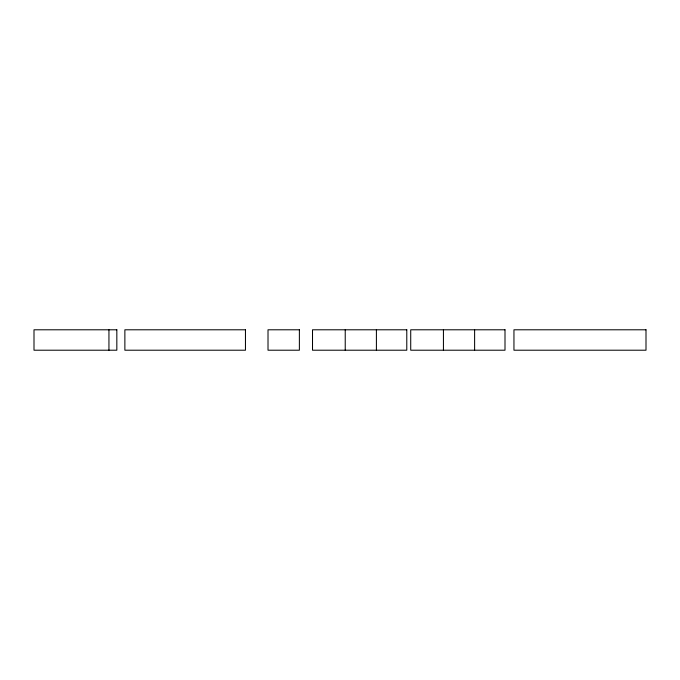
<?xml version="1.0" encoding="UTF-8"?>
<svg xmlns="http://www.w3.org/2000/svg" width="680" height="680" viewBox="0 0 680 680"><rect width="100%" height="100%" fill="white"/><g stroke="black" fill="none" stroke-linecap="round" stroke-linejoin="round"><path stroke-width="1.02" d="M474.614 329.791L474.614 350.208M443.437 329.791L443.437 350.208M376.405 329.791L376.405 350.208M345.227 329.791L345.227 350.208M108.944 329.791L108.944 350.208M116.832 329.791L34 329.791L34 350.208L116.832 350.208L116.832 329.791M245.454 329.791L124.873 329.791L124.873 350.208L245.454 350.208L245.454 329.791M299.378 329.791L268.014 329.791L268.014 350.208L299.378 350.208L299.378 329.791M406.784 329.791L312.511 329.791L312.511 350.208L406.784 350.208L406.784 329.791M505.002 329.791L410.72 329.791L410.72 350.208L505.002 350.208L505.002 329.791M646 329.791L513.952 329.791L513.952 350.208L646 350.208L646 329.791"/></g></svg>
